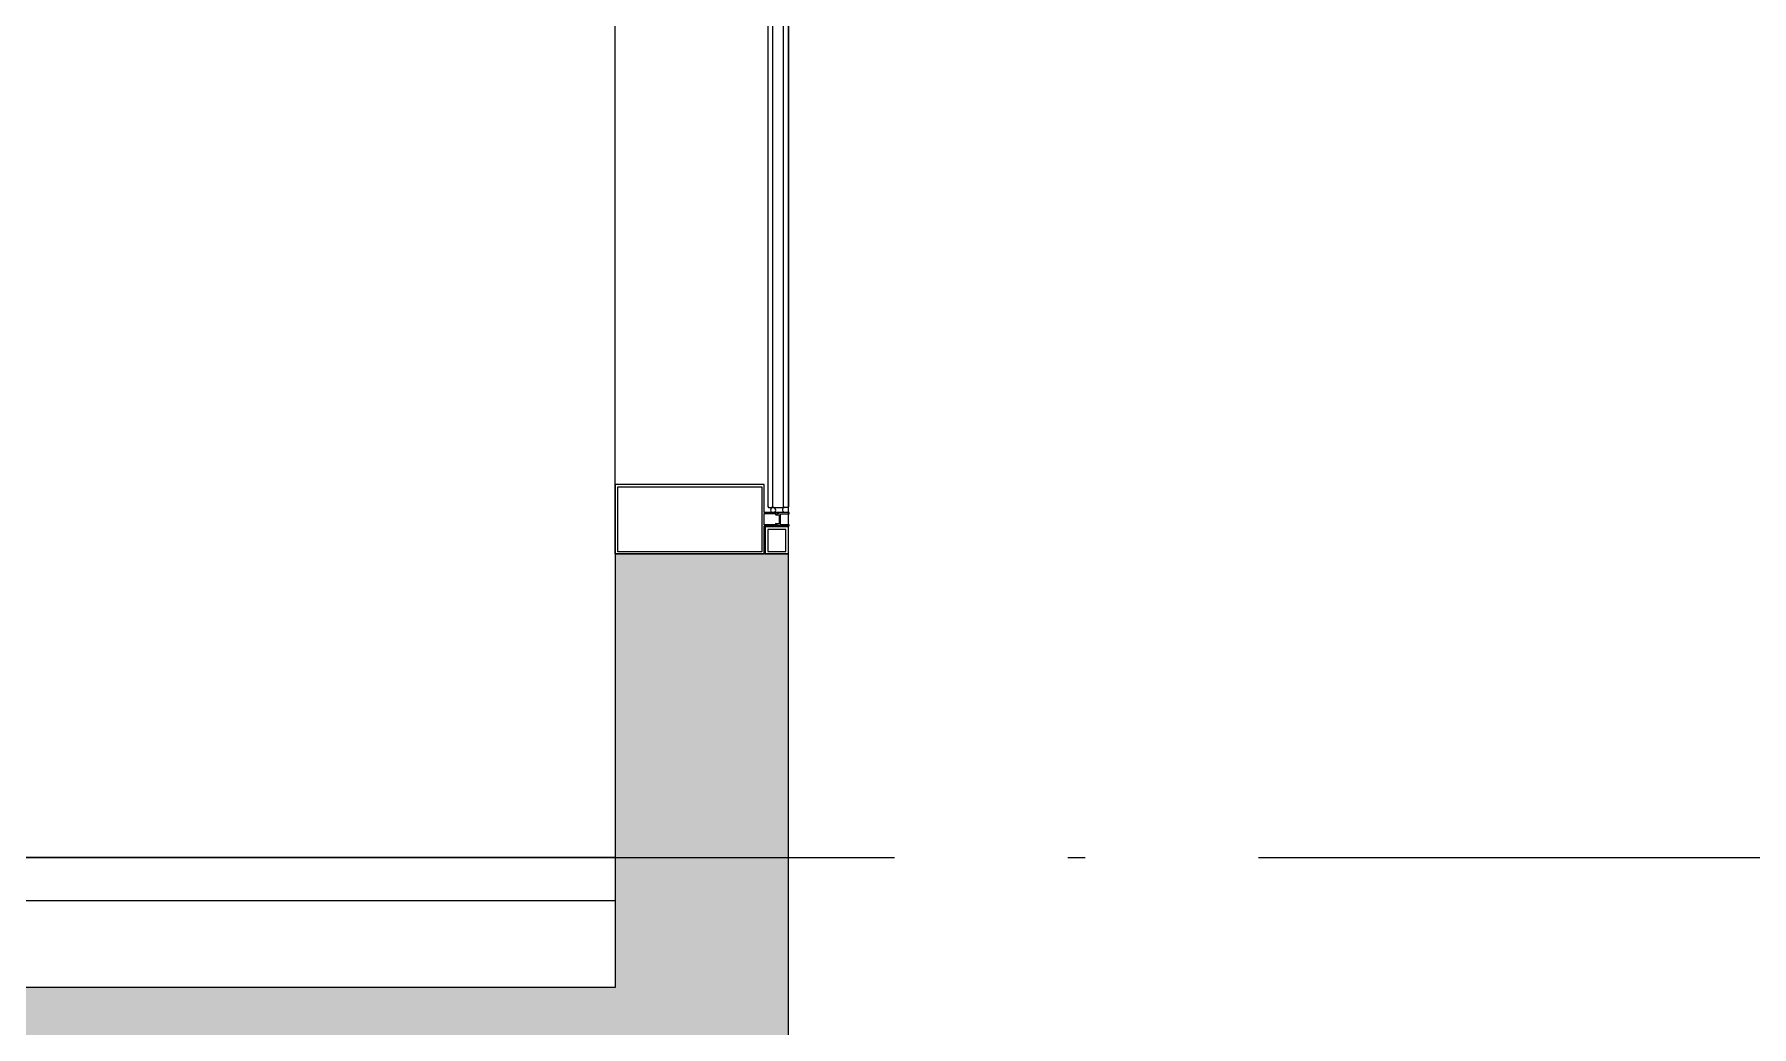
# Model space of a CAD drawing. Extents: x 1980812 to 2578970, y -669191 to 284498.
# Drawn here: x 2567198 to 2569179, y -268685 to -267541 of the extents above; entities that cross this region are included whole.
import ezdxf

# ---------------------------------------------------------------- set-up
doc = ezdxf.new("R2010")
doc.units = 0
doc.header["$LTSCALE"] = 1000
doc.header["$MEASUREMENT"] = 0
doc.linetypes.add('DOTE', pattern=[2.42, 2, -0.2, 0.02, -0.2])
for name, color, linetype in [('A-SECT-MCUT', 1, 'Continuous'), ('A-SECT-MCUT-FINE', 137, 'Continuous'), ('dote', 1, 'DOTE'), ('SPACE_HATCH', 8, 'Continuous'), ('WALL', 4, 'Continuous'), ('WINDOW', 2, 'Continuous'), ('空线', 3, 'Continuous'), ('面层', 31, 'Continuous')]:
    doc.layers.add(name, color=color, linetype=linetype)

# ---------------------------------------------------------------- blocks, each defined once
blk = doc.blocks.new('pm3')
at = {"layer": 'A-SECT-MCUT', "elevation": 0}
for points in [[(-14026.6, -7610), (-14026.6, -7650), (-14162.2, -7650), (-14198.6, -7650), (-14198.6, -7617.7), (-14215.3, -7617.7), (-14215.3, -7616.9), (-14211.9, -7616), (-14211.3, -7616.5), (-14198.6, -7616.5), (-14198.6, -7610), (-14198.6, -7603.5), (-14211.3, -7603.5), (-14211.9, -7604), (-14215.3, -7603.1), (-14215.3, -7602.3), (-14198.6, -7602.3), (-14198.6, -7570), (-14162.2, -7570), (-14026.6, -7570)], [(-14195.6, -7647.5), (-14029.6, -7647.5), (-14029.6, -7610), (-14029.6, -7572.5), (-14195.6, -7572.5)], [(-14215.9, -7615.3), (-14212.1, -7615), (-14211.2, -7616.1), (-14211.8, -7616.5), (-14212.4, -7616), (-14215.9, -7616.9), (-14215.9, -7617.7), (-14227.1, -7617.7), (-14227.1, -7616.3), (-14217.1, -7616.3), (-14217.1, -7603.8), (-14227.1, -7603.8), (-14227.1, -7602.3), (-14215.9, -7602.3), (-14215.9, -7603.1), (-14212.4, -7604), (-14211.8, -7603.5), (-14211.2, -7603.9), (-14212.1, -7605), (-14215.9, -7604.7)], [(-14226.6, -7618.7), (-14199.6, -7618.7), (-14199.6, -7650), (-14226.6, -7650)], [(-14223.6, -7621.7), (-14202.6, -7621.7), (-14202.6, -7647), (-14223.6, -7647)]]:
    blk.add_lwpolyline(points, close=True, dxfattribs=at)
at = {"layer": 'A-SECT-MCUT-FINE'}
for p, q in [((-14026.6, -7650, 0), (-14026.6, -5590.8, 0)), ((-14207.6, -7596.3, 0), (-14221.6, -7596.3, 0))]:
    blk.add_line(p, q, dxfattribs=at)
blk.add_circle((-14208.8, -7599.3, 0), 2.98, dxfattribs=at)
blk.add_arc((-14225.4, -7598.8, 0), 5.39, 320.5682, 27.9183, dxfattribs=at)
at = {"layer": 'WINDOW'}
for p, q in [((-14226.6, -6914.7, 0), (-14226.6, -7595.3, 0)), ((-14220.6, -7595.3, 0), (-14220.6, -6914.7, 0)), ((-14208.6, -7595.3, 0), (-14208.6, -6914.7, 0)), ((-14202.6, -6914.7, 0), (-14202.6, -7595.3, 0)), ((-14226.6, -7595.3, 0), (-14225.6, -7596.3, 0)), ((-14225.6, -7596.3, 0), (-14221.6, -7596.3, 0)), ((-14221.6, -7596.3, 0), (-14220.6, -7595.3, 0)), ((-14207.6, -7596.3, 0), (-14208.6, -7595.3, 0)), ((-14203.6, -7596.3, 0), (-14207.6, -7596.3, 0)), ((-14202.6, -7595.3, 0), (-14203.6, -7596.3, 0))]:
    blk.add_line(p, q, dxfattribs=at)
blk = doc.blocks.new('pou1')
at = {"layer": 'SPACE_HATCH'}
h = blk.add_hatch(color=256, dxfattribs=at)
h.dxf.hatch_style = 1
h.paths.add_polyline_path([(18500, -250), (14577.7, -250), (10600, -250), (10600, -1350), (10100, -1350), (10100, -250), (3300, -250), (3300, -900), (2900, -900), (2900, -250), (50, -250), (50, -900), (-200, -900), (-200, -700), (-200, 250), (-200, 350), (0, 350), (0, -150), (14577.7, -150), (28900, -150), (28900, 350), (29100, 350), (29100, 250), (29100, -700), (29100, -900), (28850, -900), (28850, -250), (26600, -250), (26600, -900), (26200, -900), (26200, -250), (19000, -250), (19000, -1350), (18500, -1350)])
at = {"layer": 'WALL'}
for p, q in [((-200, -700, 0), (-200, 350, 0)), ((-200, 350, 0), (0, 350, 0)), ((0, 350, 0), (0, -150, 0)), ((0, -150, 0), (14577.7, -150, 0))]:
    blk.add_line(p, q, dxfattribs=at)
at = {"layer": '面层'}
for p, q in [((0, 0), (14577.7, 0, 0)), ((0, -50), (14577.7, -50, 0))]:
    blk.add_line(p, q, dxfattribs=at)

msp = doc.modelspace()

# ---------------------------------------------------------------- linework, layer by layer
at = {"layer": 'dote'}
for p, q in [((2568068.4, -317277, 0), (2568068.4, -256000.4, 0)), ((2537150.5, -268490.4, 0), (2570533, -268490.4, 0))]:
    msp.add_line(p, q, dxfattribs=at)

# ---------------------------------------------------------------- block references
at = {"layer": '空线', "xscale": -1, "rotation": 359.9999999999997}
for name, p in [('pm3', (2553841.7, -260490.4, 0)), ('pou1', (2567868.4, -268490.4, 0))]:
    msp.add_blockref(name, p, dxfattribs=at)

doc.saveas('drawing.dxf')
